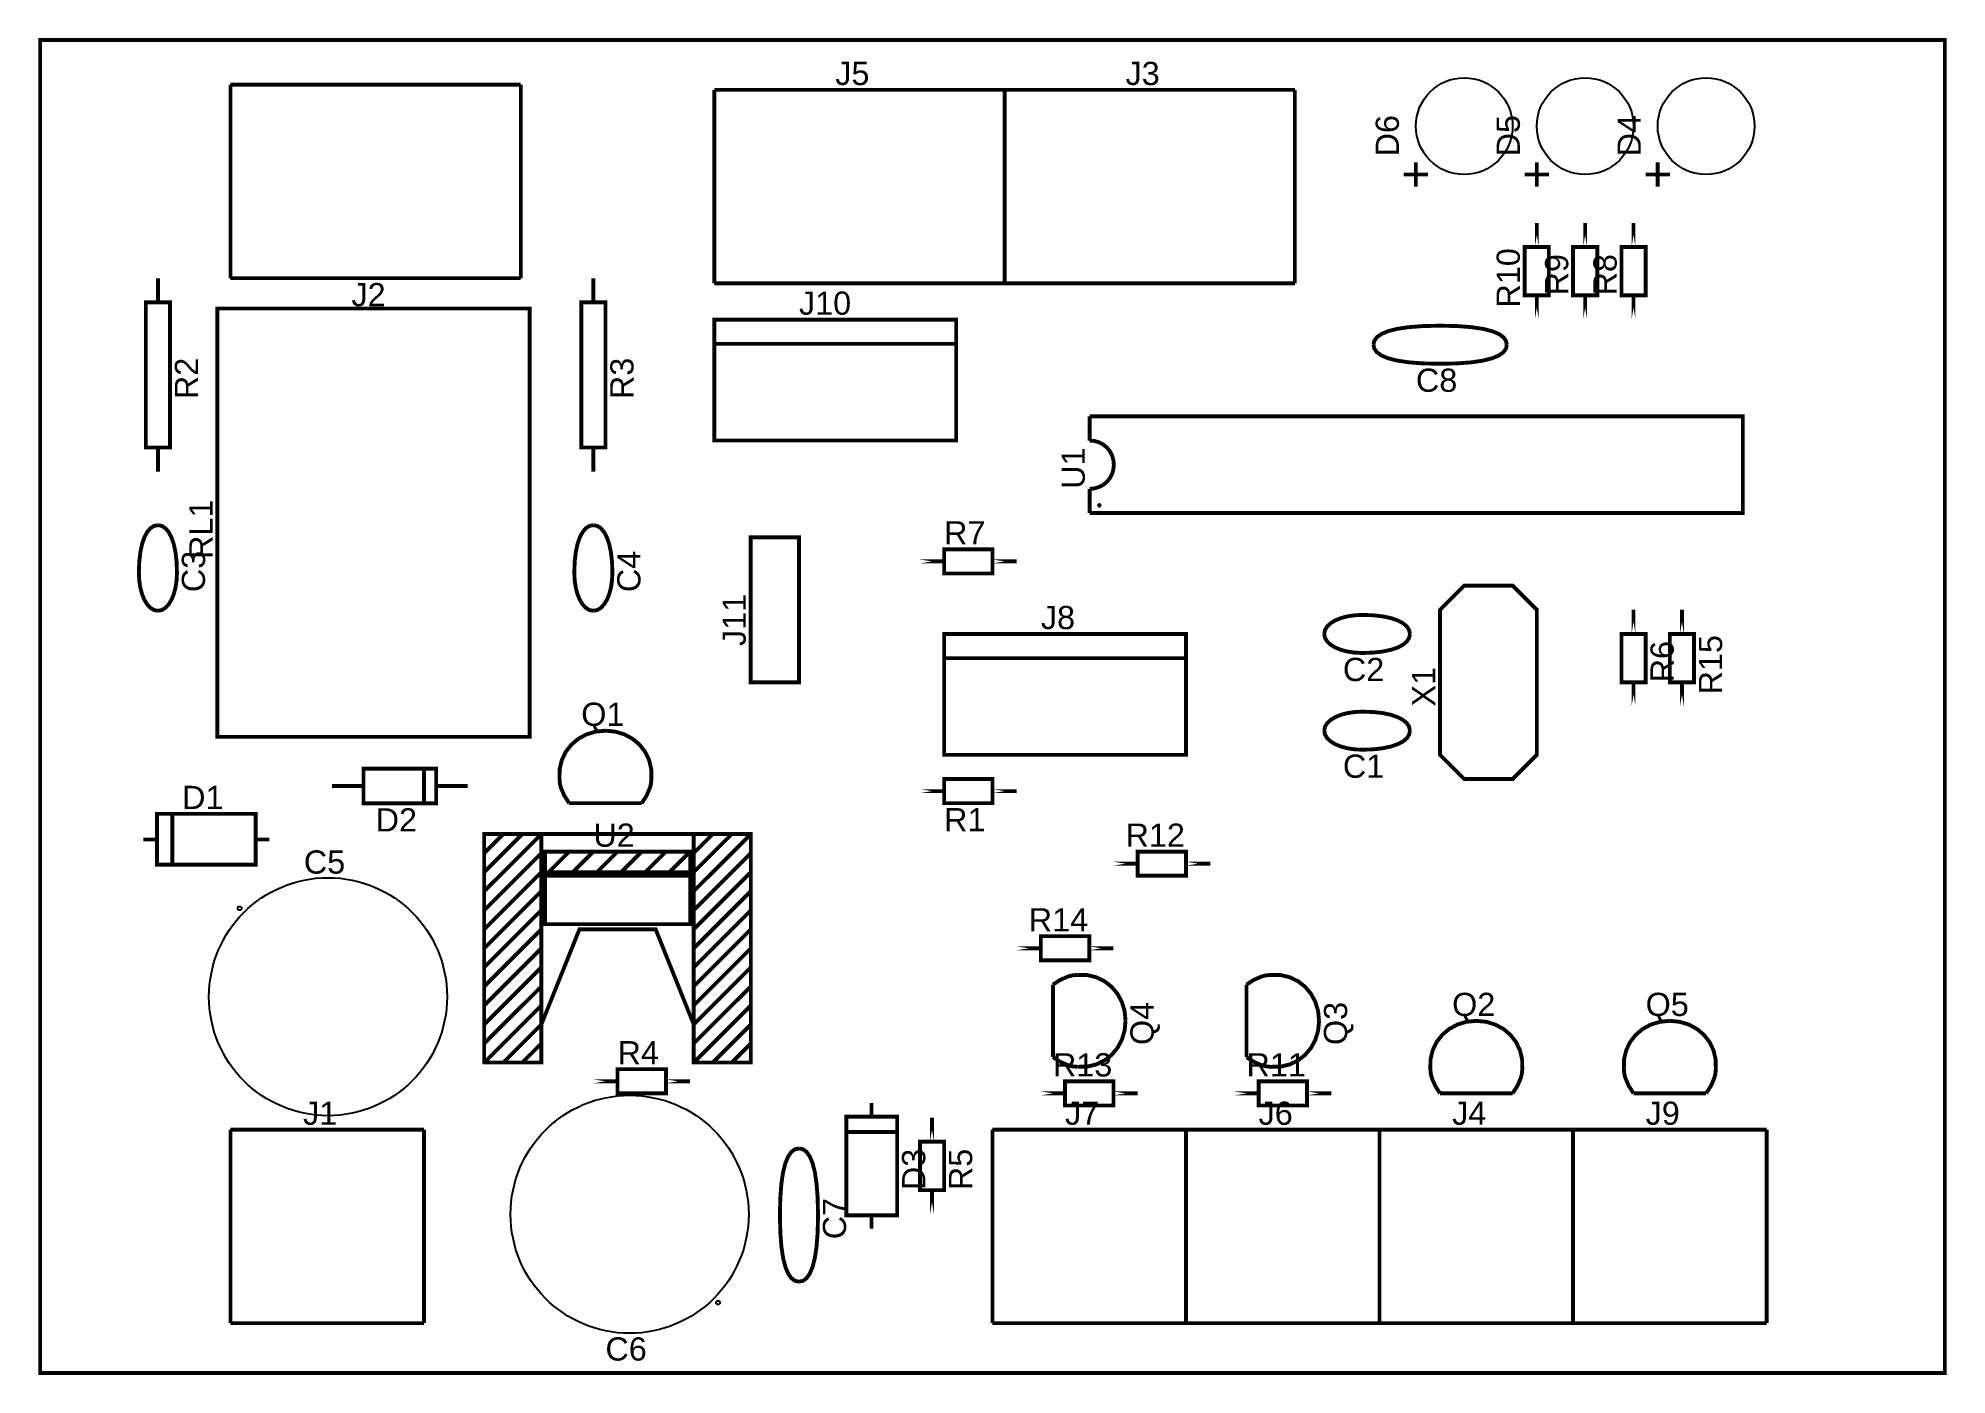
# Model space of a CAD drawing. Header units: inches. Extents: x -1.97 to 1.97, y -1.38 to 1.38.
import ezdxf

# ---------------------------------------------------------------- set-up
doc = ezdxf.new("R2010")
doc.units = ezdxf.units.IN
doc.layers.get('0').update_dxf_attribs({"linetype": 'CONTINUOUS'})

msp = doc.modelspace()

# ---------------------------------------------------------------- linework, layer by layer
at = {"const_width": 0.008}
for points in [[(-1.968504, -1.377953), (1.968504, -1.377953), (1.968504, 1.377953), (-1.968504, 1.377953), (-1.968504, -1.377953)], [(-1.575, 0.885645), (-1.575, 1.285645)], [(-0.975, 1.285645), (-1.575, 1.285645)], [(-0.975, 0.885645), (-0.975, 1.285645)], [(-0.575, 1.275), (-0.575, 0.875)], [(0.025, 1.275), (-0.575, 1.275)], [(0.025, 1.275), (0.025, 0.875)], [(0.625, 1.275), (0.025, 1.275)], [(0.025, 1.275), (0.025, 0.875)], [(0.625, 1.275), (0.625, 0.875)], [(0.875, 1.075), (0.875, 1.125)], [(1.125, 1.075), (1.125, 1.125)], [(1.375, 1.075), (1.375, 1.125)], [(0.85, 1.1), (0.9, 1.1)], [(1.1, 1.1), (1.15, 1.1)], [(1.35, 1.1), (1.4, 1.1)], [(1.125, 0.95), (1.125, 0.95), (1.125, 1), (1.125, 1), (1.125, 0.95)], [(1.225, 0.95), (1.225, 0.95), (1.225, 1), (1.225, 1), (1.225, 0.95)], [(1.325, 0.95), (1.325, 0.95), (1.325, 1), (1.325, 1), (1.325, 0.95)], [(1.1, 0.85), (1.15, 0.85), (1.15, 0.95), (1.1, 0.95), (1.1, 0.85)], [(1.2, 0.85), (1.25, 0.85), (1.25, 0.95), (1.2, 0.95), (1.2, 0.85)], [(1.3, 0.85), (1.35, 0.85), (1.35, 0.95), (1.3, 0.95), (1.3, 0.85)], [(-1.725, 0.885645), (-1.725, 0.835645)], [(-1.575, 0.885645), (-0.975, 0.885645)], [(-0.825, 0.885645), (-0.825, 0.835645)], [(-0.575, 0.875), (0.025, 0.875)], [(0.025, 0.875), (0.625, 0.875)], [(-1.75, 0.535645), (-1.7, 0.535645), (-1.7, 0.835645), (-1.75, 0.835645), (-1.75, 0.535645)], [(-0.85, 0.535645), (-0.8, 0.535645), (-0.8, 0.835645), (-0.85, 0.835645), (-0.85, 0.535645)], [(1.125, 0.8), (1.125, 0.8), (1.125, 0.85), (1.125, 0.85), (1.125, 0.8)], [(1.225, 0.8), (1.225, 0.8), (1.225, 0.85), (1.225, 0.85), (1.225, 0.8)], [(1.325, 0.8), (1.325, 0.8), (1.325, 0.85), (1.325, 0.85), (1.325, 0.8)], [(-1.602165, -0.06278), (-0.956496, -0.06278), (-0.956496, 0.823047), (-1.602165, 0.823047), (-1.602165, -0.06278)], [(-0.575, 0.55), (-0.075, 0.55), (-0.075, 0.8), (-0.575, 0.8), (-0.575, 0.55)], [(0.787402, 0.748031), (0.789083, 0.756081), (0.794399, 0.763526), (0.803751, 0.77022), (0.817544, 0.776021), (0.836181, 0.780784), (0.860067, 0.784364), (0.889604, 0.786618), (0.925197, 0.787402)], [(1.062992, 0.748031), (1.06131, 0.756081), (1.055995, 0.763526), (1.046643, 0.77022), (1.03285, 0.776021), (1.014212, 0.780784), (0.990327, 0.784364), (0.960789, 0.786618), (0.925197, 0.787402)], [(-0.575, 0.75), (-0.075, 0.75)], [(0.787402, 0.748031), (0.789083, 0.739981), (0.794399, 0.732537), (0.803751, 0.725843), (0.817544, 0.720042), (0.836181, 0.715279), (0.860067, 0.711699), (0.889604, 0.709445), (0.925197, 0.708661)], [(1.062992, 0.748031), (1.06131, 0.739981), (1.055995, 0.732537), (1.046643, 0.725843), (1.03285, 0.720042), (1.014212, 0.715279), (0.990327, 0.711699), (0.960789, 0.709445), (0.925197, 0.708661)], [(0.200787, 0.4), (1.550787, 0.4), (1.550787, 0.6), (0.200787, 0.6)], [(0.200787, 0.6), (0.200787, 0.55)], [(0.200787, 0.55), (0.211011, 0.549005), (0.220465, 0.546143), (0.228967, 0.541596), (0.236334, 0.535547), (0.242383, 0.52818), (0.24693, 0.519678), (0.249793, 0.510224), (0.250787, 0.5)], [(-1.725, 0.535645), (-1.725, 0.485645)], [(-0.825, 0.535645), (-0.825, 0.485645)], [(0.200787, 0.45), (0.211011, 0.450995), (0.220465, 0.453857), (0.228967, 0.458405), (0.236334, 0.464453), (0.242383, 0.47182), (0.24693, 0.480322), (0.249793, 0.489777), (0.250787, 0.5)], [(0.200787, 0.4), (0.200787, 0.45)], [(-1.725, 0.375015), (-1.73305, 0.37341), (-1.740494, 0.368633), (-1.747189, 0.360742), (-1.75299, 0.349794), (-1.757752, 0.335847), (-1.761333, 0.318959), (-1.763587, 0.299187), (-1.76437, 0.27659)], [(-1.725, 0.375015), (-1.71695, 0.37341), (-1.709506, 0.368633), (-1.702811, 0.360742), (-1.69701, 0.349794), (-1.692248, 0.335847), (-1.688667, 0.318959), (-1.686413, 0.299187), (-1.68563, 0.27659)], [(-0.825, 0.375015), (-0.83305, 0.37341), (-0.840494, 0.368633), (-0.847189, 0.360742), (-0.85299, 0.349794), (-0.857752, 0.335847), (-0.861333, 0.318959), (-0.863587, 0.299187), (-0.86437, 0.27659)], [(-0.825, 0.375015), (-0.81695, 0.37341), (-0.809506, 0.368633), (-0.802811, 0.360742), (-0.79701, 0.349794), (-0.792248, 0.335847), (-0.788667, 0.318959), (-0.786413, 0.299187), (-0.78563, 0.27659)], [(-0.5, 0.05), (-0.4, 0.05), (-0.4, 0.35), (-0.5, 0.35), (-0.5, 0.05)], [(-0.1, 0.275), (0, 0.275), (0, 0.325), (-0.1, 0.325), (-0.1, 0.275)], [(-1.725, 0.19785), (-1.73305, 0.199417), (-1.740494, 0.203925), (-1.747189, 0.211085), (-1.75299, 0.220611), (-1.757752, 0.232212), (-1.761333, 0.245602), (-1.763587, 0.26049), (-1.76437, 0.27659)], [(-1.725, 0.19785), (-1.71695, 0.199417), (-1.709506, 0.203925), (-1.702811, 0.211085), (-1.69701, 0.220611), (-1.692248, 0.232212), (-1.688667, 0.245602), (-1.686413, 0.26049), (-1.68563, 0.27659)], [(-0.825, 0.19785), (-0.83305, 0.199417), (-0.840494, 0.203925), (-0.847189, 0.211085), (-0.85299, 0.220611), (-0.857752, 0.232212), (-0.861333, 0.245602), (-0.863587, 0.26049), (-0.86437, 0.27659)], [(-0.825, 0.19785), (-0.81695, 0.199417), (-0.809506, 0.203925), (-0.802811, 0.211085), (-0.79701, 0.220611), (-0.792248, 0.232212), (-0.788667, 0.245602), (-0.786413, 0.26049), (-0.78563, 0.27659)], [(-0.15, 0.3), (-0.1, 0.3), (-0.1, 0.3), (-0.15, 0.3), (-0.15, 0.3)], [(0, 0.3), (0.05, 0.3), (0.05, 0.3), (0, 0.3), (0, 0.3)], [(0.925, -0.1), (0.925, 0.2), (0.975, 0.25), (1.075, 0.25), (1.125, 0.2), (1.125, -0.1), (1.075, -0.15), (0.975, -0.15), (0.925, -0.1)], [(1.325, 0.15), (1.325, 0.15), (1.325, 0.2), (1.325, 0.2), (1.325, 0.15)], [(1.425, 0.15), (1.425, 0.15), (1.425, 0.2), (1.425, 0.2), (1.425, 0.15)], [(0.68563, 0.15), (0.687197, 0.15805), (0.691705, 0.165494), (0.698865, 0.172189), (0.708391, 0.17799), (0.719992, 0.182752), (0.733381, 0.186333), (0.74827, 0.188587), (0.76437, 0.18937)], [(0.862795, 0.15), (0.86119, 0.15805), (0.856413, 0.165494), (0.848522, 0.172189), (0.837574, 0.17799), (0.823627, 0.182752), (0.806739, 0.186333), (0.786967, 0.188587), (0.76437, 0.18937)], [(-0.1, -0.1), (0.4, -0.1), (0.4, 0.15), (-0.1, 0.15), (-0.1, -0.1)], [(0.68563, 0.15), (0.687197, 0.14195), (0.691705, 0.134506), (0.698865, 0.127811), (0.708391, 0.12201), (0.719992, 0.117248), (0.733381, 0.113667), (0.74827, 0.111413), (0.76437, 0.11063)], [(0.862795, 0.15), (0.86119, 0.14195), (0.856413, 0.134506), (0.848522, 0.127811), (0.837574, 0.12201), (0.823627, 0.117248), (0.806739, 0.113667), (0.786967, 0.111413), (0.76437, 0.11063)], [(1.3, 0.05), (1.35, 0.05), (1.35, 0.15), (1.3, 0.15), (1.3, 0.05)], [(1.4, 0.05), (1.45, 0.05), (1.45, 0.15), (1.4, 0.15), (1.4, 0.05)], [(-0.1, 0.1), (0.4, 0.1)], [(1.325, 0), (1.325, 0), (1.325, 0.05), (1.325, 0.05), (1.325, 0)], [(1.425, 0), (1.425, 0), (1.425, 0.05), (1.425, 0.05), (1.425, 0)], [(0.68563, -0.05), (0.687197, -0.04195), (0.691705, -0.034506), (0.698865, -0.027811), (0.708391, -0.02201), (0.719992, -0.017248), (0.733381, -0.013667), (0.74827, -0.011413), (0.76437, -0.01063)], [(0.862795, -0.05), (0.86119, -0.04195), (0.856413, -0.034506), (0.848522, -0.027811), (0.837574, -0.02201), (0.823627, -0.017248), (0.806739, -0.013667), (0.786967, -0.011413), (0.76437, -0.01063)], [(-0.895, -0.15), (-0.894661, -0.129553), (-0.890176, -0.110644), (-0.88197, -0.09364), (-0.870469, -0.078906), (-0.856096, -0.066809), (-0.839277, -0.057715), (-0.820437, -0.05199), (-0.8, -0.05)], [(-0.705, -0.15), (-0.705339, -0.129553), (-0.709824, -0.110644), (-0.71803, -0.09364), (-0.729531, -0.078906), (-0.743904, -0.066809), (-0.760723, -0.057715), (-0.779563, -0.05199), (-0.8, -0.05)], [(0.68563, -0.05), (0.687197, -0.05805), (0.691705, -0.065494), (0.698865, -0.072189), (0.708391, -0.07799), (0.719992, -0.082752), (0.733381, -0.086333), (0.74827, -0.088587), (0.76437, -0.08937)], [(0.862795, -0.05), (0.86119, -0.05805), (0.856413, -0.065494), (0.848522, -0.072189), (0.837574, -0.07799), (0.823627, -0.082752), (0.806739, -0.086333), (0.786967, -0.088587), (0.76437, -0.08937)], [(-1.3, -0.200355), (-1.15, -0.200355), (-1.15, -0.128355), (-1.3, -0.128355), (-1.3, -0.200355)], [(-1.175, -0.199355), (-1.175, -0.129355)], [(-0.895, -0.15), (-0.894141, -0.159326), (-0.891875, -0.168359), (-0.885, -0.184375), (-0.875, -0.2)], [(-0.705, -0.15), (-0.705859, -0.159326), (-0.708125, -0.168359), (-0.715, -0.184375), (-0.725, -0.2)], [(-0.1, -0.2), (0, -0.2), (0, -0.15), (-0.1, -0.15), (-0.1, -0.2)], [(-1.3, -0.164355), (-1.365, -0.164355)], [(-1.15, -0.164355), (-1.085, -0.164355)], [(-0.875, -0.2), (-0.725, -0.2)], [(-0.15, -0.175), (-0.1, -0.175), (-0.1, -0.175), (-0.15, -0.175), (-0.15, -0.175)], [(0, -0.175), (0.05, -0.175), (0.05, -0.175), (0, -0.175), (0, -0.175)], [(-1.727, -0.327), (-1.523, -0.327), (-1.523, -0.222), (-1.727, -0.222), (-1.727, -0.327)], [(-1.695, -0.223), (-1.695, -0.326)], [(-1.755, -0.275), (-1.727, -0.275)], [(-1.523, -0.275), (-1.495, -0.275)], [(-1.050591, -0.26378), (-0.499409, -0.26378), (-0.499409, -0.73622), (-0.61752, -0.73622), (-0.61752, -0.34252), (-0.93248, -0.34252), (-0.93248, -0.73622), (-1.050591, -0.73622), (-1.050591, -0.26378)], [(-1.050591, -0.30315), (-1.01122, -0.26378)], [(-1.050591, -0.34252), (-0.97185, -0.26378)], [(-1.050591, -0.38189), (-0.93248, -0.26378)], [(-0.93248, -0.34252), (-0.93248, -0.26378)], [(-0.61752, -0.34252), (-0.61752, -0.26378)], [(-0.61752, -0.30315), (-0.57815, -0.26378)], [(-0.61752, -0.34252), (-0.53878, -0.26378)], [(-0.61752, -0.38189), (-0.499409, -0.26378)], [(-0.93248, -0.30315), (-1.050591, -0.42126)], [(-0.925, -0.35), (-0.925, -0.3), (-0.625, -0.3), (-0.625, -0.35)], [(-0.925, -0.35), (-0.875, -0.3)], [(-0.875, -0.35), (-0.825, -0.3)], [(-0.825, -0.35), (-0.775, -0.3)], [(-0.775, -0.35), (-0.725, -0.3)], [(-0.725, -0.35), (-0.675, -0.3)], [(-0.675, -0.35), (-0.625, -0.3)], [(-0.61752, -0.42126), (-0.499409, -0.30315)], [(0.3, -0.35), (0.4, -0.35), (0.4, -0.3), (0.3, -0.3), (0.3, -0.35)], [(-1.050591, -0.46063), (-0.93248, -0.34252)], [(-0.925, -0.45), (-0.625, -0.45), (-0.625, -0.35), (-0.925, -0.35), (-0.925, -0.45)], [(-0.61752, -0.46063), (-0.499409, -0.34252)], [(0.25, -0.325), (0.3, -0.325), (0.3, -0.325), (0.25, -0.325), (0.25, -0.325)], [(0.4, -0.325), (0.45, -0.325), (0.45, -0.325), (0.4, -0.325), (0.4, -0.325)], [(-0.93248, -0.38189), (-1.050591, -0.5)], [(-0.61752, -0.5), (-0.499409, -0.38189)], [(-1.050591, -0.53937), (-0.93248, -0.42126)], [(-0.61752, -0.53937), (-0.499409, -0.42126)], [(-0.93248, -0.46063), (-1.050591, -0.57874)], [(-0.93248, -0.65748), (-0.85374, -0.46063), (-0.69626, -0.46063), (-0.61752, -0.65748)], [(-0.61752, -0.57874), (-0.499409, -0.46063)], [(0.1, -0.525), (0.2, -0.525), (0.2, -0.475), (0.1, -0.475), (0.1, -0.525)], [(-1.050591, -0.61811), (-0.93248, -0.5)], [(-0.61752, -0.61811), (-0.499409, -0.5)], [(0.05, -0.5), (0.1, -0.5), (0.1, -0.5), (0.05, -0.5), (0.05, -0.5)], [(0.2, -0.5), (0.25, -0.5), (0.25, -0.5), (0.2, -0.5), (0.2, -0.5)], [(-0.93248, -0.53937), (-1.050591, -0.65748)], [(-0.61752, -0.65748), (-0.499409, -0.53937)], [(0.175, -0.555), (0.165674, -0.555859), (0.156641, -0.558125), (0.140625, -0.565), (0.125, -0.575)], [(0.175, -0.555), (0.195447, -0.555339), (0.214356, -0.559824), (0.23136, -0.56803), (0.246094, -0.579531), (0.258191, -0.593904), (0.267285, -0.610723), (0.27301, -0.629563), (0.275, -0.65)], [(0.575, -0.555), (0.565674, -0.555859), (0.556641, -0.558125), (0.540625, -0.565), (0.525, -0.575)], [(0.575, -0.555), (0.595447, -0.555339), (0.614356, -0.559824), (0.63136, -0.56803), (0.646094, -0.579531), (0.658191, -0.593904), (0.667285, -0.610723), (0.67301, -0.629563), (0.675, -0.65)], [(-1.050591, -0.69685), (-0.93248, -0.57874)], [(-0.61752, -0.69685), (-0.499409, -0.57874)], [(0.125, -0.575), (0.125, -0.725)], [(0.525, -0.575), (0.525, -0.725)], [(-0.93248, -0.61811), (-1.050591, -0.73622)], [(-0.61752, -0.73622), (-0.499409, -0.61811)], [(-1.01122, -0.73622), (-0.93248, -0.65748)], [(-0.57815, -0.73622), (-0.499409, -0.65748)], [(0.175, -0.745), (0.195447, -0.744661), (0.214356, -0.740176), (0.23136, -0.73197), (0.246094, -0.720469), (0.258191, -0.706096), (0.267285, -0.689277), (0.27301, -0.670437), (0.275, -0.65)], [(0.575, -0.745), (0.595447, -0.744661), (0.614356, -0.740176), (0.63136, -0.73197), (0.646094, -0.720469), (0.658191, -0.706096), (0.667285, -0.689277), (0.67301, -0.670437), (0.675, -0.65)], [(0.905, -0.75), (0.905339, -0.729553), (0.909824, -0.710644), (0.91803, -0.69364), (0.929531, -0.678906), (0.943904, -0.666809), (0.960723, -0.657715), (0.979563, -0.65199), (1, -0.65)], [(1.095, -0.75), (1.094661, -0.729553), (1.090176, -0.710644), (1.08197, -0.69364), (1.070469, -0.678906), (1.056096, -0.666809), (1.039277, -0.657715), (1.020437, -0.65199), (1, -0.65)], [(1.305, -0.75), (1.305339, -0.729553), (1.309824, -0.710644), (1.31803, -0.69364), (1.329531, -0.678906), (1.343904, -0.666809), (1.360723, -0.657715), (1.379563, -0.65199), (1.4, -0.65)], [(1.495, -0.75), (1.494661, -0.729553), (1.490176, -0.710644), (1.48197, -0.69364), (1.470469, -0.678906), (1.456096, -0.666809), (1.439277, -0.657715), (1.420437, -0.65199), (1.4, -0.65)], [(-0.97185, -0.73622), (-0.93248, -0.69685)], [(-0.53878, -0.73622), (-0.499409, -0.69685)], [(-0.775, -0.8), (-0.675, -0.8), (-0.675, -0.75), (-0.775, -0.75), (-0.775, -0.8)], [(0.175, -0.745), (0.165674, -0.744141), (0.156641, -0.741875), (0.140625, -0.735), (0.125, -0.725)], [(0.575, -0.745), (0.565674, -0.744141), (0.556641, -0.741875), (0.540625, -0.735), (0.525, -0.725)], [(0.905, -0.75), (0.905859, -0.759326), (0.908125, -0.768359), (0.915, -0.784375), (0.925, -0.8)], [(1.095, -0.75), (1.094141, -0.759326), (1.091875, -0.768359), (1.085, -0.784375), (1.075, -0.8)], [(1.305, -0.75), (1.305859, -0.759326), (1.308125, -0.768359), (1.315, -0.784375), (1.325, -0.8)], [(1.495, -0.75), (1.494141, -0.759326), (1.491875, -0.768359), (1.485, -0.784375), (1.475, -0.8)], [(-0.825, -0.775), (-0.775, -0.775), (-0.775, -0.775), (-0.825, -0.775), (-0.825, -0.775)], [(-0.675, -0.775), (-0.625, -0.775), (-0.625, -0.775), (-0.675, -0.775), (-0.675, -0.775)], [(0.15, -0.825), (0.25, -0.825), (0.25, -0.775), (0.15, -0.775), (0.15, -0.825)], [(0.55, -0.825), (0.65, -0.825), (0.65, -0.775), (0.55, -0.775), (0.55, -0.825)], [(-0.25, -0.82), (-0.25, -0.848)], [(0.1, -0.8), (0.15, -0.8), (0.15, -0.8), (0.1, -0.8), (0.1, -0.8)], [(0.25, -0.8), (0.3, -0.8), (0.3, -0.8), (0.25, -0.8), (0.25, -0.8)], [(0.5, -0.8), (0.55, -0.8), (0.55, -0.8), (0.5, -0.8), (0.5, -0.8)], [(0.65, -0.8), (0.7, -0.8), (0.7, -0.8), (0.65, -0.8), (0.65, -0.8)], [(0.925, -0.8), (1.075, -0.8)], [(1.325, -0.8), (1.475, -0.8)], [(-0.302, -1.052), (-0.197, -1.052), (-0.197, -0.848), (-0.302, -0.848), (-0.302, -1.052)], [(-0.125, -0.9), (-0.125, -0.9), (-0.125, -0.85), (-0.125, -0.85), (-0.125, -0.9)], [(-1.575, -0.875), (-1.575, -1.275)], [(-1.575, -0.875), (-1.175, -0.875)], [(-1.175, -0.875), (-1.175, -1.275)], [(-0.198, -0.88), (-0.301, -0.88)], [(-0.15, -1), (-0.1, -1), (-0.1, -0.9), (-0.15, -0.9), (-0.15, -1)], [(0, -0.875), (0, -1.275)], [(0, -0.875), (0.4, -0.875)], [(0.4, -0.875), (0.4, -1.275)], [(0.4, -0.875), (0.8, -0.875)], [(0.4, -0.875), (0.4, -1.275)], [(0.8, -0.875), (0.8, -1.275)], [(0.8, -0.875), (1.2, -0.875)], [(0.8, -0.875), (0.8, -1.275)], [(1.2, -0.875), (1.2, -1.275)], [(1.2, -0.875), (1.2, -1.275)], [(1.2, -0.875), (1.6, -0.875)], [(1.6, -0.875), (1.6, -1.275)], [(-0.4, -0.91378), (-0.40805, -0.915461), (-0.415494, -0.920777), (-0.422189, -0.930129), (-0.42799, -0.943922), (-0.432752, -0.962559), (-0.436333, -0.986445), (-0.438587, -1.015982), (-0.43937, -1.051575)], [(-0.4, -0.91378), (-0.39195, -0.915461), (-0.384506, -0.920777), (-0.377811, -0.930129), (-0.37201, -0.943922), (-0.367248, -0.962559), (-0.363667, -0.986445), (-0.361413, -1.015982), (-0.36063, -1.051575)], [(-0.125, -1.05), (-0.125, -1.05), (-0.125, -1), (-0.125, -1), (-0.125, -1.05)], [(-0.4, -1.18937), (-0.40805, -1.187688), (-0.415494, -1.182373), (-0.422189, -1.17302), (-0.42799, -1.159228), (-0.432752, -1.14059), (-0.436333, -1.116705), (-0.438587, -1.087167), (-0.43937, -1.051575)], [(-0.4, -1.18937), (-0.39195, -1.187688), (-0.384506, -1.182373), (-0.377811, -1.17302), (-0.37201, -1.159228), (-0.367248, -1.14059), (-0.363667, -1.116705), (-0.361413, -1.087167), (-0.36063, -1.051575)], [(-0.25, -1.052), (-0.25, -1.08)], [(-1.575, -1.275), (-1.175, -1.275)], [(0, -1.275), (0.4, -1.275)], [(0.4, -1.275), (0.8, -1.275)], [(0.8, -1.275), (1.2, -1.275)], [(1.2, -1.275), (1.6, -1.275)]]:
    msp.add_lwpolyline(points, dxfattribs=at)
for centre, radius in [((0.975, 1.2), 0.1), ((1.225, 1.2), 0.1), ((1.475, 1.2), 0.1), ((0.975, 1.2), 0), ((1.225, 1.2), 0), ((1.475, 1.2), 0), ((0.220787, 0.416), 0.002828), ((-1.373425, -0.6), 0.246063), ((-1.556102, -0.417323), 0.003937), ((-0.75, -1.05), 0.246063), ((-0.567323, -1.232677), 0.003937)]:
    msp.add_circle(centre, radius)

# ---------------------------------------------------------------- texts
at = {"width": 1.041667}
for s, p in [('J5', (-0.325, 1.285)), ('J3', (0.275, 1.285)), ('J2', (-1.325, 0.827645)), ('J10', (-0.4, 0.81)), ('C8', (0.875197, 0.650661)), ('R7', (-0.1, 0.335)), ('J8', (0.1, 0.16)), ('C2', (0.724213, 0.05263)), ('Q1', (-0.85, -0.04)), ('C1', (0.724213, -0.14737)), ('D1', (-1.675, -0.212)), ('D2', (-1.275, -0.258355)), ('R1', (-0.1, -0.258)), ('U2', (-0.825, -0.29)), ('R12', (0.275, -0.29)), ('C5', (-1.423425, -0.345575)), ('R14', (0.075, -0.465)), ('Q2', (0.95, -0.64)), ('Q5', (1.35, -0.64)), ('R4', (-0.775, -0.74)), ('R13', (0.125, -0.765)), ('R11', (0.525, -0.765)), ('J1', (-1.425, -0.865)), ('J7', (0.15, -0.865)), ('J6', (0.55, -0.865)), ('J4', (0.95, -0.865)), ('J9', (1.35, -0.865)), ('C6', (-0.8, -1.352425))]:
    msp.add_text(s, height=0.048, dxfattribs=at).set_placement(p)
for s, p in [('D6', (0.84, 1.1375)), ('D5', (1.09, 1.1375)), ('D4', (1.34, 1.1375)), ('R10', (1.09, 0.825)), ('R9', (1.19, 0.85)), ('R8', (1.29, 0.85)), ('R2', (-1.642, 0.635645)), ('R3', (-0.742, 0.635645)), ('U1', (0.190787, 0.45)), ('RL1', (-1.612165, 0.305133)), ('C3', (-1.62763, 0.236433)), ('C4', (-0.72763, 0.236433)), ('J11', (-0.51, 0.125)), ('R6', (1.408, 0.05)), ('R15', (1.508, 0.025)), ('X1', (0.915, 0)), ('Q4', (0.333, -0.7)), ('Q3', (0.733, -0.7)), ('D3', (-0.139, -1)), ('R5', (-0.042, -1)), ('C7', (-0.30263, -1.101575))]:
    msp.add_text(s, height=0.048, rotation=90, dxfattribs=at).set_placement(p)

doc.saveas('drawing.dxf')
